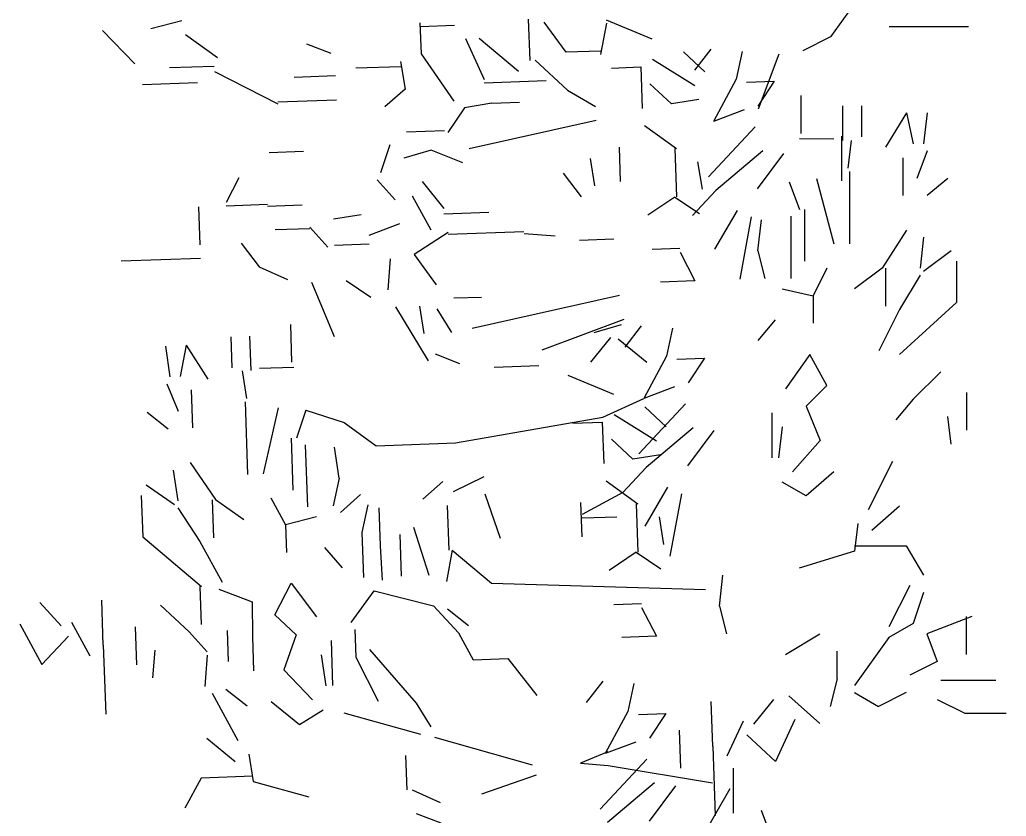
# Model space of a CAD drawing. Header units: metres. Extents: x -1.4 to 1.6, y 0 to 15.7.
# Drawn here: x -0.996 to 1.304, y 8.433 to 10.29 of the extents above; entities that cross this region are included whole.
import ezdxf

# ---------------------------------------------------------------- set-up
doc = ezdxf.new("R2010")
doc.units = ezdxf.units.M
doc.header["$LTSCALE"] = 0.2

msp = doc.modelspace()

# ---------------------------------------------------------------- linework, layer by layer
for p, q in [((0.9342, 10.3059), (0.894, 10.2497)), ((-0.6181, 10.287), (-0.6899, 10.2684)), ((-0.6181, 10.287), (-0.6899, 10.2684)), ((-0.6181, 10.287), (-0.6899, 10.2684)), ((-0.0627, 10.2822), (-0.0602, 10.2099)), ((-0.0627, 10.2822), (-0.0602, 10.2099)), ((-0.0625, 10.2742), (0.0179, 10.277)), ((0.1938, 10.1946), (0.1904, 10.2911)), ((0.2776, 10.2137), (0.2269, 10.2843)), ((0.2776, 10.2137), (0.2269, 10.2843)), ((0.2776, 10.2137), (0.2269, 10.2843)), ((0.2776, 10.2137), (0.2269, 10.2843)), ((0.2776, 10.2137), (0.2269, 10.2843)), ((0.2776, 10.2137), (0.2269, 10.2843)), ((0.3718, 10.2813), (0.3583, 10.2084)), ((0.3718, 10.2813), (0.3583, 10.2084)), ((0.3718, 10.2813), (0.3583, 10.2084)), ((0.3718, 10.2813), (0.3583, 10.2084)), ((0.3718, 10.2813), (0.3583, 10.2084)), ((0.3715, 10.2894), (0.4777, 10.2448)), ((0.3715, 10.2894), (0.4777, 10.2448)), ((-0.8024, 10.2645), (-0.7273, 10.1866)), ((-0.6089, 10.2551), (-0.5347, 10.2014)), ((-0.6089, 10.2551), (-0.5347, 10.2014)), ((-0.6089, 10.2551), (-0.5347, 10.2014)), ((1.0307, 10.2738), (1.2156, 10.2737)), ((1.0307, 10.2738), (1.2156, 10.2737)), ((1.0307, 10.2738), (1.2156, 10.2737)), ((-0.2694, 10.2107), (-0.3266, 10.2328)), ((-0.2694, 10.2107), (-0.3266, 10.2328)), ((-0.2694, 10.2107), (-0.3266, 10.2328)), ((-0.2694, 10.2107), (-0.3266, 10.2328)), ((-0.2694, 10.2107), (-0.3266, 10.2328)), ((-0.2694, 10.2107), (-0.3266, 10.2328)), ((-0.2694, 10.2107), (-0.3266, 10.2328)), ((-0.2694, 10.2107), (-0.3266, 10.2328)), ((-0.2694, 10.2107), (-0.3266, 10.2328)), ((-0.2694, 10.2107), (-0.3266, 10.2328)), ((-0.2694, 10.2107), (-0.3266, 10.2328)), ((-0.2694, 10.2107), (-0.3266, 10.2328)), ((-0.2694, 10.2107), (-0.3266, 10.2328)), ((0.0431, 10.2457), (0.0867, 10.1507)), ((0.0753, 10.2468), (0.1665, 10.1696)), ((0.0753, 10.2468), (0.1665, 10.1696)), ((0.0753, 10.2468), (0.1665, 10.1696)), ((0.894, 10.2497), (0.8296, 10.2175)), ((-0.0602, 10.2099), (0.0161, 10.0999)), ((-0.0602, 10.2099), (0.0161, 10.0999)), ((0.358, 10.2165), (0.2776, 10.2137)), ((0.358, 10.2165), (0.2776, 10.2137)), ((0.358, 10.2165), (0.2776, 10.2137)), ((0.358, 10.2165), (0.2776, 10.2137)), ((0.358, 10.2165), (0.2776, 10.2137)), ((0.358, 10.2165), (0.2776, 10.2137)), ((0.5512, 10.2152), (0.6011, 10.1686)), ((0.5512, 10.2152), (0.6011, 10.1686)), ((0.5512, 10.2152), (0.6011, 10.1686)), ((0.5512, 10.2152), (0.6011, 10.1686)), ((0.5512, 10.2152), (0.6011, 10.1686)), ((0.5512, 10.2152), (0.6011, 10.1686)), ((0.5512, 10.2152), (0.6011, 10.1686)), ((0.6153, 10.2214), (0.5768, 10.1718)), ((0.6879, 10.2159), (0.6741, 10.1511)), ((0.7733, 10.2095), (0.725, 10.0809)), ((0.7733, 10.2095), (0.725, 10.0809)), ((-0.1079, 10.1922), (-0.0976, 10.1281)), ((0.2058, 10.1951), (0.2807, 10.1253)), ((0.5781, 10.1356), (0.4794, 10.1966)), ((0.5781, 10.1356), (0.4794, 10.1966)), ((0.5781, 10.1356), (0.4794, 10.1966)), ((0.5781, 10.1356), (0.4794, 10.1966)), ((0.5781, 10.1356), (0.4794, 10.1966)), ((-0.542, 10.181), (-0.6465, 10.1774)), ((-0.542, 10.181), (-0.6465, 10.1774)), ((-0.5416, 10.169), (-0.3941, 10.0936)), ((-0.1074, 10.1801), (-0.2119, 10.1764)), ((-0.1074, 10.1801), (-0.2119, 10.1764)), ((-0.1074, 10.1801), (-0.2119, 10.1764)), ((-0.1074, 10.1801), (-0.2119, 10.1764)), ((0.3835, 10.1771), (0.4518, 10.1795)), ((0.4518, 10.1795), (0.4552, 10.0831)), ((-0.7095, 10.139), (-0.5809, 10.1435)), ((-0.7095, 10.139), (-0.5809, 10.1435)), ((-0.7095, 10.139), (-0.5809, 10.1435)), ((-0.7095, 10.139), (-0.5809, 10.1435)), ((-0.7095, 10.139), (-0.5809, 10.1435)), ((-0.7095, 10.139), (-0.5809, 10.1435)), ((-0.7095, 10.139), (-0.5809, 10.1435)), ((-0.7095, 10.139), (-0.5809, 10.1435)), ((-0.7095, 10.139), (-0.5809, 10.1435)), ((-0.2596, 10.1587), (-0.356, 10.1553)), ((-0.2596, 10.1587), (-0.356, 10.1553)), ((0.087, 10.1426), (0.2316, 10.1477)), ((0.087, 10.1426), (0.2316, 10.1477)), ((0.087, 10.1426), (0.2316, 10.1477)), ((0.4733, 10.14), (0.5232, 10.0935)), ((0.4733, 10.14), (0.5232, 10.0935)), ((0.4733, 10.14), (0.5232, 10.0935)), ((0.4733, 10.14), (0.5232, 10.0935)), ((0.4733, 10.14), (0.5232, 10.0935)), ((0.6741, 10.1511), (0.6212, 10.0527)), ((0.6741, 10.1511), (0.6212, 10.0527)), ((0.6741, 10.1511), (0.6212, 10.0527)), ((0.6741, 10.1511), (0.6212, 10.0527)), ((0.6741, 10.1511), (0.6212, 10.0527)), ((0.6741, 10.1511), (0.6212, 10.0527)), ((0.6985, 10.1439), (0.7628, 10.1461)), ((0.7628, 10.1461), (0.7246, 10.0885)), ((0.7628, 10.1461), (0.7246, 10.0885)), ((0.7628, 10.1461), (0.7246, 10.0885)), ((0.7628, 10.1461), (0.7246, 10.0885)), ((0.7628, 10.1461), (0.7246, 10.0885)), ((0.7628, 10.1461), (0.7246, 10.0885)), ((-0.0976, 10.1281), (-0.1444, 10.0863)), ((0.2807, 10.1253), (0.3464, 10.0873)), ((0.2807, 10.1253), (0.3464, 10.0873)), ((-0.2576, 10.1024), (-0.3942, 10.0977)), ((-0.2576, 10.1024), (-0.3942, 10.0977)), ((-0.2576, 10.1024), (-0.3942, 10.0977)), ((0.1047, 10.095), (0.0407, 10.0847)), ((0.1047, 10.095), (0.169, 10.0972)), ((0.5872, 10.1038), (0.5232, 10.0935)), ((0.5872, 10.1038), (0.5232, 10.0935)), ((0.8255, 10.0245), (0.8255, 10.113)), ((0.8255, 10.0245), (0.8255, 10.113)), ((0.8255, 10.0245), (0.8255, 10.113)), ((0.0407, 10.0847), (0.0025, 10.027)), ((0.0407, 10.0847), (0.0025, 10.027)), ((0.6927, 10.0793), (0.6212, 10.0527)), ((0.6927, 10.0793), (0.6212, 10.0527)), ((0.6927, 10.0793), (0.6212, 10.0527)), ((0.6927, 10.0793), (0.6212, 10.0527)), ((0.6927, 10.0793), (0.6212, 10.0527)), ((0.6927, 10.0793), (0.6212, 10.0527)), ((0.922, 10.0888), (0.922, 10.0084)), ((0.922, 10.0888), (0.922, 10.0084)), ((0.9663, 10.0888), (0.9663, 10.0164)), ((0.9663, 10.0888), (0.9663, 10.0164)), ((0.9663, 10.0888), (0.9663, 10.0164)), ((1.0708, 10.0727), (1.0225, 9.9923)), ((1.0708, 10.0727), (1.0869, 10.0003)), ((1.0708, 10.0727), (1.0869, 10.0003)), ((1.0708, 10.0727), (1.0869, 10.0003)), ((1.1191, 10.0727), (1.111, 10.0003)), ((0.3475, 10.0552), (0.0521, 9.9885)), ((-0.0057, 10.0308), (-0.0941, 10.0277)), ((0.4606, 10.043), (0.5349, 9.9893)), ((0.7182, 10.04), (0.6096, 9.9235)), ((0.8215, 10.0125), (0.9019, 10.0124)), ((0.8215, 10.0125), (0.9019, 10.0124)), ((0.8215, 10.0125), (0.9019, 10.0124)), ((0.9195, 10.0186), (0.9195, 9.914)), ((0.9195, 10.0186), (0.9195, 9.914)), ((0.9195, 10.0186), (0.9195, 9.914)), ((0.9195, 10.0186), (0.9195, 9.914)), ((0.9421, 10.0084), (0.9341, 9.9441)), ((-0.4143, 9.9803), (-0.3339, 9.9831)), ((-0.4143, 9.9803), (-0.3339, 9.9831)), ((-0.4143, 9.9803), (-0.3339, 9.9831)), ((-0.4143, 9.9803), (-0.3339, 9.9831)), ((-0.4143, 9.9803), (-0.3339, 9.9831)), ((-0.4143, 9.9803), (-0.3339, 9.9831)), ((-0.4143, 9.9803), (-0.3339, 9.9831)), ((-0.4143, 9.9803), (-0.3339, 9.9831)), ((-0.1333, 9.9981), (-0.1551, 9.933)), ((-0.0363, 9.9854), (-0.1, 9.9671)), ((0.0372, 9.9558), (-0.0363, 9.9854)), ((0.4048, 9.9123), (0.402, 9.9927)), ((0.5309, 9.9892), (0.5348, 9.8766)), ((0.5309, 9.9892), (0.5348, 9.8766)), ((0.5309, 9.9892), (0.5348, 9.8766)), ((0.7362, 9.9843), (0.6268, 9.8919)), ((0.7362, 9.9843), (0.6268, 9.8919)), ((0.7362, 9.9843), (0.6268, 9.8919)), ((1.119, 9.9842), (1.0949, 9.9199)), ((0.3448, 9.9022), (0.3345, 9.9662)), ((0.3448, 9.9022), (0.3345, 9.9662)), ((0.3448, 9.9022), (0.3345, 9.9662)), ((0.3448, 9.9022), (0.3345, 9.9662)), ((0.3448, 9.9022), (0.3345, 9.9662)), ((0.5842, 9.9588), (0.5945, 9.8948)), ((0.7848, 9.9779), (0.7233, 9.8953)), ((1.0627, 9.9682), (1.0627, 9.8797)), ((0.9381, 9.936), (0.938, 9.7672)), ((-0.4847, 9.9215), (-0.5148, 9.8641)), ((-0.4847, 9.9215), (-0.5148, 9.8641)), ((-0.1626, 9.9167), (-0.1207, 9.8698)), ((-0.1626, 9.9167), (-0.1207, 9.8698)), ((-0.1626, 9.9167), (-0.1207, 9.8698)), ((-0.1626, 9.9167), (-0.1207, 9.8698)), ((-0.0579, 9.9123), (-0.0074, 9.8497)), ((0.3135, 9.877), (0.2714, 9.9318)), ((0.3135, 9.877), (0.2714, 9.9318)), ((0.3135, 9.877), (0.2714, 9.9318)), ((0.3135, 9.877), (0.2714, 9.9318)), ((0.3135, 9.877), (0.2714, 9.9318)), ((0.3135, 9.877), (0.2714, 9.9318)), ((0.3135, 9.877), (0.2714, 9.9318)), ((0.3135, 9.877), (0.2714, 9.9318)), ((0.3135, 9.877), (0.2714, 9.9318)), ((0.7973, 9.912), (0.8214, 9.8476)), ((0.7973, 9.912), (0.8214, 9.8476)), ((0.7973, 9.912), (0.8214, 9.8476)), ((0.7973, 9.912), (0.8214, 9.8476)), ((0.8617, 9.92), (0.9018, 9.7672)), ((0.8617, 9.92), (0.9018, 9.7672)), ((0.8617, 9.92), (0.9018, 9.7672)), ((1.1673, 9.9199), (1.119, 9.8797)), ((1.1673, 9.9199), (1.119, 9.8797)), ((0.6268, 9.8919), (0.5725, 9.8337)), ((-0.0808, 9.8793), (-0.0378, 9.8003)), ((-0.0808, 9.8793), (-0.0378, 9.8003)), ((-0.0808, 9.8793), (-0.0378, 9.8003)), ((-0.0808, 9.8793), (-0.0378, 9.8003)), ((0.5308, 9.8765), (0.4679, 9.8341)), ((0.5308, 9.8765), (0.5885, 9.8383)), ((0.5308, 9.8765), (0.5885, 9.8383)), ((0.5308, 9.8765), (0.5885, 9.8383)), ((-0.5788, 9.8538), (-0.5757, 9.7654)), ((-0.5145, 9.8561), (-0.4181, 9.8595)), ((-0.418, 9.8554), (-0.3376, 9.8582)), ((-0.418, 9.8554), (-0.3376, 9.8582)), ((-0.007, 9.8376), (0.0975, 9.8413)), ((-0.007, 9.8376), (0.0975, 9.8413)), ((-0.007, 9.8376), (0.0975, 9.8413)), ((-0.007, 9.8376), (0.0975, 9.8413)), ((-0.007, 9.8376), (0.0975, 9.8413)), ((0.6767, 9.8454), (0.6236, 9.755)), ((0.6767, 9.8454), (0.6236, 9.755)), ((0.8335, 9.8476), (0.8335, 9.727)), ((-0.2, 9.8349), (-0.264, 9.8246)), ((-0.2, 9.8349), (-0.264, 9.8246)), ((0.7094, 9.8304), (0.6823, 9.6847)), ((0.7249, 9.7511), (0.733, 9.8235)), ((0.8013, 9.8315), (0.8013, 9.6868)), ((-0.3196, 9.8026), (-0.3999, 9.7997)), ((-0.3196, 9.8026), (-0.3999, 9.7997)), ((-0.3196, 9.8026), (-0.3999, 9.7997)), ((-0.3196, 9.8026), (-0.3999, 9.7997)), ((-0.3196, 9.8026), (-0.3999, 9.7997)), ((-0.3197, 9.8066), (-0.2778, 9.7598)), ((-0.1108, 9.8139), (-0.1822, 9.7872)), ((-0.1108, 9.8139), (-0.1822, 9.7872)), ((0.0028, 9.7897), (0.1796, 9.7958)), ((1.0707, 9.7993), (1.0144, 9.7108)), ((0.0026, 9.7937), (-0.0761, 9.7427)), ((0.1797, 9.7918), (0.2523, 9.7863)), ((0.309, 9.7762), (0.3894, 9.779)), ((1.1109, 9.7832), (1.1029, 9.7108)), ((1.1109, 9.7832), (1.1029, 9.7108)), ((-0.4793, 9.7688), (-0.4372, 9.714)), ((-0.2619, 9.7643), (-0.1815, 9.7671)), ((0.543, 9.7562), (0.4787, 9.754)), ((0.543, 9.7562), (0.4787, 9.754)), ((0.543, 9.7562), (0.4787, 9.754)), ((0.5433, 9.7482), (0.5778, 9.681)), ((0.7249, 9.7511), (0.741, 9.6868)), ((0.7249, 9.7511), (0.741, 9.6868)), ((0.7249, 9.7511), (0.741, 9.6868)), ((0.7249, 9.7511), (0.741, 9.6868)), ((0.7249, 9.7511), (0.741, 9.6868)), ((0.7249, 9.7511), (0.741, 9.6868)), ((0.7249, 9.7511), (0.741, 9.6868)), ((0.7249, 9.7511), (0.741, 9.6868)), ((1.1752, 9.751), (1.1109, 9.7028)), ((-0.5746, 9.7333), (-0.7595, 9.7268)), ((-0.5746, 9.7333), (-0.7595, 9.7268)), ((-0.5746, 9.7333), (-0.7595, 9.7268)), ((-0.1321, 9.7327), (-0.1376, 9.66)), ((-0.1321, 9.7327), (-0.1376, 9.66)), ((-0.1321, 9.7327), (-0.1376, 9.66)), ((-0.1321, 9.7327), (-0.1376, 9.66)), ((-0.1321, 9.7327), (-0.1376, 9.66)), ((-0.1321, 9.7327), (-0.1376, 9.66)), ((-0.0761, 9.7427), (-0.0253, 9.672)), ((-0.0761, 9.7427), (-0.0253, 9.672)), ((1.1873, 9.7269), (1.1873, 9.6304)), ((-0.4372, 9.714), (-0.3718, 9.6841)), ((0.8857, 9.7109), (0.8536, 9.6466)), ((1.0144, 9.7108), (0.9501, 9.6626)), ((1.0144, 9.7108), (0.9501, 9.6626)), ((1.0144, 9.7108), (0.9501, 9.6626)), ((1.0144, 9.7108), (0.9501, 9.6626)), ((1.0144, 9.7108), (0.9501, 9.6626)), ((1.0144, 9.7108), (0.9501, 9.6626)), ((1.0144, 9.7108), (0.9501, 9.6626)), ((1.0144, 9.7108), (0.9501, 9.6626)), ((1.0144, 9.7108), (0.9501, 9.6626)), ((1.0144, 9.7108), (0.9501, 9.6626)), ((1.0144, 9.7108), (0.9501, 9.6626)), ((1.0144, 9.7108), (0.9501, 9.6626)), ((1.0144, 9.7108), (0.9501, 9.6626)), ((1.0144, 9.7108), (0.9501, 9.6626)), ((1.0144, 9.7108), (0.9501, 9.6626)), ((1.0144, 9.7108), (0.9501, 9.6626)), ((1.0144, 9.7108), (0.9501, 9.6626)), ((1.0144, 9.7108), (0.9501, 9.6626)), ((1.0144, 9.7108), (0.9501, 9.6626)), ((1.0144, 9.7108), (0.9501, 9.6626)), ((1.0144, 9.7108), (0.9501, 9.6626)), ((1.0144, 9.7108), (0.9501, 9.6626)), ((1.0144, 9.7108), (0.9501, 9.6626)), ((1.0144, 9.7108), (0.9501, 9.6626)), ((1.0144, 9.7108), (0.9501, 9.6626)), ((1.0225, 9.7108), (1.0224, 9.6224)), ((-0.1772, 9.6426), (-0.2348, 9.6808)), ((-0.1772, 9.6426), (-0.2348, 9.6808)), ((-0.1772, 9.6426), (-0.2348, 9.6808)), ((-0.1772, 9.6426), (-0.2348, 9.6808)), ((-0.1772, 9.6426), (-0.2348, 9.6808)), ((-0.1772, 9.6426), (-0.2348, 9.6808)), ((0.5778, 9.681), (0.4975, 9.6782)), ((1.1029, 9.6947), (1.0546, 9.6143)), ((1.1029, 9.6947), (1.0546, 9.6143)), ((-0.3152, 9.678), (-0.2625, 9.5511)), ((-0.3152, 9.678), (-0.2625, 9.5511)), ((0.7812, 9.6627), (0.8536, 9.6466)), ((0.016, 9.6413), (0.0803, 9.6435)), ((0.016, 9.6413), (0.0803, 9.6435)), ((0.016, 9.6413), (0.0803, 9.6435)), ((0.402, 9.6467), (0.0587, 9.5703)), ((0.8536, 9.6466), (0.8535, 9.5822)), ((-0.1201, 9.6204), (-0.0433, 9.4944)), ((-0.1201, 9.6204), (-0.0433, 9.4944)), ((-0.1201, 9.6204), (-0.0433, 9.4944)), ((-0.1201, 9.6204), (-0.0433, 9.4944)), ((-0.0638, 9.6224), (-0.0536, 9.5584)), ((-0.0638, 9.6224), (-0.0536, 9.5584)), ((-0.0234, 9.6158), (0.0108, 9.5606)), ((1.0546, 9.6143), (1.0063, 9.5178)), ((1.1873, 9.6304), (1.0545, 9.5098)), ((0.412, 9.5907), (0.2214, 9.5197)), ((0.412, 9.5907), (0.2214, 9.5197)), ((0.7651, 9.5903), (0.7249, 9.5421)), ((-0.361, 9.4913), (-0.3641, 9.5797)), ((-0.361, 9.4913), (-0.3641, 9.5797)), ((-0.361, 9.4913), (-0.3641, 9.5797)), ((0.4064, 9.5785), (0.3427, 9.5601)), ((0.4064, 9.5785), (0.3427, 9.5601)), ((0.4064, 9.5785), (0.3427, 9.5601)), ((0.4064, 9.5785), (0.3427, 9.5601)), ((0.4064, 9.5785), (0.3427, 9.5601)), ((0.4064, 9.5785), (0.3427, 9.5601)), ((0.4064, 9.5785), (0.3427, 9.5601)), ((0.4064, 9.5785), (0.3427, 9.5601)), ((0.4528, 9.5761), (0.4143, 9.5264)), ((0.5254, 9.5705), (0.5116, 9.5057)), ((-0.5039, 9.5507), (-0.5014, 9.4784)), ((-0.5039, 9.5507), (-0.5014, 9.4784)), ((-0.5039, 9.5507), (-0.5014, 9.4784)), ((-0.4597, 9.5522), (-0.4569, 9.4719)), ((-0.4597, 9.5522), (-0.4569, 9.4719)), ((0.3813, 9.5494), (0.335, 9.4915)), ((0.3813, 9.5494), (0.335, 9.4915)), ((0.3813, 9.5494), (0.335, 9.4915)), ((0.3995, 9.546), (0.4658, 9.492)), ((-0.656, 9.5293), (-0.6455, 9.4572)), ((-0.6078, 9.531), (-0.6213, 9.4581)), ((-0.6078, 9.531), (-0.6213, 9.4581)), ((-0.6078, 9.531), (-0.6213, 9.4581)), ((-0.6078, 9.531), (-0.5568, 9.4523)), ((-0.0277, 9.511), (0.0293, 9.4888)), ((-0.0277, 9.511), (0.0293, 9.4888)), ((-0.0277, 9.511), (0.0293, 9.4888)), ((-0.0277, 9.511), (0.0293, 9.4888)), ((0.5116, 9.5057), (0.4587, 9.4073)), ((0.5116, 9.5057), (0.4587, 9.4073)), ((0.5116, 9.5057), (0.4587, 9.4073)), ((0.5116, 9.5057), (0.4587, 9.4073)), ((0.5116, 9.5057), (0.4587, 9.4073)), ((0.5116, 9.5057), (0.4587, 9.4073)), ((0.5359, 9.4985), (0.6002, 9.5007)), ((0.6002, 9.5007), (0.562, 9.4431)), ((0.6002, 9.5007), (0.562, 9.4431)), ((0.6002, 9.5007), (0.562, 9.4431)), ((0.6002, 9.5007), (0.562, 9.4431)), ((0.6002, 9.5007), (0.562, 9.4431)), ((0.6002, 9.5007), (0.562, 9.4431)), ((0.8455, 9.5099), (0.7892, 9.4295)), ((0.8856, 9.4375), (0.8455, 9.5099)), ((-0.3566, 9.4794), (-0.4369, 9.4766)), ((-0.3566, 9.4794), (-0.4369, 9.4766)), ((-0.3566, 9.4794), (-0.4369, 9.4766)), ((0.2146, 9.4832), (0.1101, 9.4796)), ((-0.477, 9.4712), (-0.4667, 9.4072)), ((0.2818, 9.4615), (0.3879, 9.4169)), ((0.2818, 9.4615), (0.3879, 9.4169)), ((1.0867, 9.4052), (1.151, 9.4695)), ((1.0867, 9.4052), (1.151, 9.4695)), ((1.0867, 9.4052), (1.151, 9.4695)), ((-0.6529, 9.4409), (-0.6266, 9.3774)), ((-0.5961, 9.4268), (-0.593, 9.3384)), ((0.5301, 9.4339), (0.4587, 9.4073)), ((0.5301, 9.4339), (0.4587, 9.4073)), ((0.5301, 9.4339), (0.4587, 9.4073)), ((0.5301, 9.4339), (0.4587, 9.4073)), ((0.5301, 9.4339), (0.4587, 9.4073)), ((0.5301, 9.4339), (0.4587, 9.4073)), ((0.8374, 9.3892), (0.8856, 9.4375)), ((0.3636, 9.3637), (0.4587, 9.4073)), ((0.3636, 9.3637), (0.4587, 9.4073)), ((1.0867, 9.4052), (1.0465, 9.357)), ((1.0867, 9.4052), (1.0465, 9.357)), ((1.0867, 9.4052), (1.0465, 9.357)), ((1.0867, 9.4052), (1.0465, 9.357)), ((1.2113, 9.3328), (1.2113, 9.4213)), ((1.2113, 9.3328), (1.2113, 9.4213)), ((1.2113, 9.3328), (1.2113, 9.4213)), ((1.2113, 9.3328), (1.2113, 9.4213)), ((-0.4704, 9.399), (-0.4645, 9.2302)), ((-0.3935, 9.3856), (-0.4284, 9.2315)), ((-0.3935, 9.3856), (-0.4284, 9.2315)), ((-0.3935, 9.3856), (-0.4284, 9.2315)), ((0.5557, 9.3946), (0.4471, 9.2781)), ((0.4614, 9.3873), (0.5113, 9.3407)), ((0.4614, 9.3873), (0.5113, 9.3407)), ((0.4614, 9.3873), (0.5113, 9.3407)), ((0.4614, 9.3873), (0.5113, 9.3407)), ((0.4614, 9.3873), (0.5113, 9.3407)), ((0.4614, 9.3873), (0.5113, 9.3407)), ((0.4614, 9.3873), (0.5113, 9.3407)), ((0.8374, 9.3892), (0.8695, 9.3088)), ((0.8374, 9.3892), (0.8695, 9.3088)), ((-0.6989, 9.3749), (-0.6493, 9.3364)), ((-0.6989, 9.3749), (-0.6493, 9.3364)), ((-0.3289, 9.3798), (-0.3508, 9.3146)), ((-0.3289, 9.3798), (-0.3508, 9.3146)), ((-0.3289, 9.3798), (-0.3508, 9.3146)), ((-0.3289, 9.3798), (-0.3508, 9.3146)), ((-0.3289, 9.3798), (-0.2394, 9.3507)), ((-0.3289, 9.3798), (-0.2394, 9.3507)), ((0.0197, 9.3034), (0.3636, 9.3637)), ((0.0197, 9.3034), (0.3636, 9.3637)), ((0.4883, 9.3077), (0.3896, 9.3687)), ((0.4883, 9.3077), (0.3896, 9.3687)), ((0.4883, 9.3077), (0.3896, 9.3687)), ((0.4883, 9.3077), (0.3896, 9.3687)), ((0.4883, 9.3077), (0.3896, 9.3687)), ((0.757, 9.3732), (0.7569, 9.2686)), ((0.757, 9.3732), (0.7569, 9.2686)), ((0.757, 9.3732), (0.7569, 9.2686)), ((0.757, 9.3732), (0.7569, 9.2686)), ((1.1751, 9.3007), (1.1671, 9.365)), ((1.1751, 9.3007), (1.1671, 9.365)), ((1.1751, 9.3007), (1.1671, 9.365)), ((1.1751, 9.3007), (1.1671, 9.365)), ((-0.2394, 9.3507), (-0.1651, 9.297)), ((-0.2394, 9.3507), (-0.1651, 9.297)), ((0.2937, 9.3492), (0.362, 9.3516)), ((0.362, 9.3516), (0.3654, 9.2552)), ((0.5737, 9.3389), (0.4643, 9.2465)), ((0.5737, 9.3389), (0.4643, 9.2465)), ((0.5737, 9.3389), (0.4643, 9.2465)), ((0.7811, 9.341), (0.773, 9.2686)), ((-0.3629, 9.3142), (-0.3587, 9.1937)), ((0.3835, 9.3121), (0.4334, 9.2656)), ((0.3835, 9.3121), (0.4334, 9.2656)), ((0.3835, 9.3121), (0.4334, 9.2656)), ((0.3835, 9.3121), (0.4334, 9.2656)), ((0.3835, 9.3121), (0.4334, 9.2656)), ((0.6222, 9.3325), (0.5607, 9.2499)), ((-0.3301, 9.2993), (-0.3251, 9.1546)), ((-0.251, 9.2216), (-0.2616, 9.2936)), ((-0.1651, 9.297), (0.0197, 9.3034)), ((-0.1651, 9.297), (0.0197, 9.3034)), ((0.8695, 9.3088), (0.8052, 9.2364)), ((0.8695, 9.3088), (0.8052, 9.2364)), ((0.4974, 9.2759), (0.4334, 9.2656)), ((0.4974, 9.2759), (0.4334, 9.2656)), ((-0.5983, 9.2577), (-0.5389, 9.1713)), ((0.4643, 9.2465), (0.41, 9.1883)), ((1.0384, 9.2605), (0.9821, 9.1479)), ((1.0384, 9.2605), (0.9821, 9.1479)), ((-0.6379, 9.2402), (-0.6273, 9.1682)), ((-0.6379, 9.2402), (-0.6273, 9.1682)), ((-0.251, 9.2216), (-0.2648, 9.1567)), ((-0.251, 9.2216), (-0.2648, 9.1567)), ((-0.251, 9.2216), (-0.2648, 9.1567)), ((-0.251, 9.2216), (-0.2648, 9.1567)), ((-0.251, 9.2216), (-0.2648, 9.1567)), ((-0.251, 9.2216), (-0.2648, 9.1567)), ((-0.251, 9.2216), (-0.2648, 9.1567)), ((-0.251, 9.2216), (-0.2648, 9.1567)), ((0.0156, 9.1906), (0.0868, 9.2253)), ((0.9017, 9.2364), (0.8373, 9.1802)), ((-0.701, 9.2059), (-0.6351, 9.1599)), ((-0.0093, 9.2139), (-0.0561, 9.172)), ((0.3708, 9.2151), (0.4451, 9.1614)), ((0.5142, 9.2), (0.461, 9.1096)), ((0.5142, 9.2), (0.461, 9.1096)), ((0.8373, 9.1802), (0.781, 9.2123)), ((-0.7123, 9.1813), (-0.7089, 9.0849)), ((-0.4103, 9.1758), (-0.3759, 9.1126)), ((-0.2014, 9.1831), (-0.2482, 9.1412)), ((-0.2014, 9.1831), (-0.2482, 9.1412)), ((-0.2014, 9.1831), (-0.2482, 9.1412)), ((0.0882, 9.1851), (0.124, 9.0818)), ((0.41, 9.1883), (0.3152, 9.1367)), ((0.5469, 9.1851), (0.5198, 9.0393)), ((-0.6268, 9.1521), (-0.5757, 9.0734)), ((-0.6268, 9.1521), (-0.5757, 9.0734)), ((-0.547, 9.171), (-0.5439, 9.0826)), ((-0.5389, 9.1713), (-0.4729, 9.1253)), ((-0.5389, 9.1713), (-0.4729, 9.1253)), ((-0.5389, 9.1713), (-0.4729, 9.1253)), ((-0.5389, 9.1713), (-0.4729, 9.1253)), ((-0.5389, 9.1713), (-0.4729, 9.1253)), ((-0.5389, 9.1713), (-0.4729, 9.1253)), ((-0.5389, 9.1713), (-0.4729, 9.1253)), ((-0.5389, 9.1713), (-0.4729, 9.1253)), ((-0.5389, 9.1713), (-0.4729, 9.1253)), ((-0.5389, 9.1713), (-0.4729, 9.1253)), ((-0.5389, 9.1713), (-0.4729, 9.1253)), ((-0.5389, 9.1713), (-0.4729, 9.1253)), ((-0.5389, 9.1713), (-0.4729, 9.1253)), ((-0.5389, 9.1713), (-0.4729, 9.1253)), ((-0.5389, 9.1713), (-0.4729, 9.1253)), ((-0.5389, 9.1713), (-0.4729, 9.1253)), ((-0.5389, 9.1713), (-0.4729, 9.1253)), ((-0.5389, 9.1713), (-0.4729, 9.1253)), ((-0.5389, 9.1713), (-0.4729, 9.1253)), ((-0.5389, 9.1713), (-0.4729, 9.1253)), ((-0.5389, 9.1713), (-0.4729, 9.1253)), ((-0.5389, 9.1713), (-0.4729, 9.1253)), ((-0.5389, 9.1713), (-0.4729, 9.1253)), ((-0.5389, 9.1713), (-0.4729, 9.1253)), ((-0.5389, 9.1713), (-0.4729, 9.1253)), ((-0.1845, 9.1595), (-0.1983, 9.0947)), ((-0.155, 9.064), (-0.1581, 9.1524)), ((0.0007, 9.1579), (0.0043, 9.0535)), ((0.0007, 9.1579), (0.0043, 9.0535)), ((0.0007, 9.1579), (0.0043, 9.0535)), ((0.0007, 9.1579), (0.0043, 9.0535)), ((0.315, 9.0844), (0.3122, 9.1648)), ((0.4411, 9.1612), (0.445, 9.0487)), ((0.4411, 9.1612), (0.445, 9.0487)), ((0.4411, 9.1612), (0.445, 9.0487)), ((1.0544, 9.156), (0.9901, 9.0997)), ((1.0544, 9.156), (0.9901, 9.0997)), ((-0.3042, 9.1312), (-0.3759, 9.1126)), ((0.3155, 9.1287), (0.3959, 9.1315)), ((0.3155, 9.1287), (0.3959, 9.1315)), ((0.3155, 9.1287), (0.3959, 9.1315)), ((0.3155, 9.1287), (0.3959, 9.1315)), ((0.4945, 9.1309), (0.5047, 9.0669)), ((-0.3759, 9.1126), (-0.3737, 9.0483)), ((-0.078, 9.1069), (-0.0419, 8.9955)), ((-0.078, 9.1069), (-0.0419, 8.9955)), ((0.9579, 9.1158), (0.9499, 9.0514)), ((-0.7089, 9.0849), (-0.5721, 8.969)), ((-0.1983, 9.0947), (-0.1946, 8.9902)), ((-0.1096, 9.0897), (-0.1062, 8.9933)), ((-0.1096, 9.0897), (-0.1062, 8.9933)), ((-0.1096, 9.0897), (-0.1062, 8.9933)), ((-0.5757, 9.0734), (-0.5241, 8.9787)), ((-0.2856, 9.0594), (-0.2437, 9.0126)), ((-0.1501, 8.9837), (-0.155, 9.064)), ((0.9499, 9.0635), (1.0705, 9.0635)), ((0.9499, 9.0635), (1.0705, 9.0635)), ((0.9499, 9.0635), (1.0705, 9.0635)), ((0.9499, 9.0635), (1.0705, 9.0635)), ((1.0705, 9.0635), (1.1107, 8.9951)), ((1.0705, 9.0635), (1.1107, 8.9951)), ((1.0705, 9.0635), (1.1107, 8.9951)), ((1.0705, 9.0635), (1.1107, 8.9951)), ((0.0124, 9.0537), (-0.0012, 8.9808)), ((0.0124, 9.0537), (0.1036, 8.9765)), ((0.0124, 9.0537), (0.1036, 8.9765)), ((0.441, 9.0486), (0.3781, 9.0062)), ((0.441, 9.0486), (0.4987, 9.0104)), ((0.441, 9.0486), (0.4987, 9.0104)), ((0.441, 9.0486), (0.4987, 9.0104)), ((0.9499, 9.0514), (0.8212, 9.0113)), ((0.6352, 8.9232), (0.6432, 8.9956)), ((-0.5761, 8.9688), (-0.573, 8.8804)), ((-0.5761, 8.9688), (-0.573, 8.8804)), ((-0.5761, 8.9688), (-0.573, 8.8804)), ((-0.4008, 8.9025), (-0.3631, 8.9763)), ((-0.3631, 8.9763), (-0.3041, 8.8979)), ((0.1036, 8.9765), (0.603, 8.9617)), ((0.1036, 8.9765), (0.603, 8.9617)), ((0.1036, 8.9765), (0.603, 8.9617)), ((1.0785, 8.971), (1.0302, 8.8745)), ((1.0785, 8.971), (1.0302, 8.8745)), ((-0.5316, 8.9623), (-0.4541, 8.9328)), ((-0.5316, 8.9623), (-0.4541, 8.9328)), ((-0.5316, 8.9623), (-0.4541, 8.9328)), ((-0.5316, 8.9623), (-0.4541, 8.9328)), ((-0.5316, 8.9623), (-0.4541, 8.9328)), ((-0.2231, 8.8846), (-0.1694, 8.9589)), ((-0.1694, 8.9589), (-0.0314, 8.9235)), ((1.1107, 8.9549), (1.0865, 8.8825)), ((-0.949, 8.9317), (-0.8988, 8.8771)), ((-0.949, 8.9317), (-0.8988, 8.8771)), ((-0.949, 8.9317), (-0.8988, 8.8771)), ((-0.8007, 8.8322), (-0.8043, 8.9367)), ((-0.8007, 8.8322), (-0.8043, 8.9367)), ((-0.6006, 8.8634), (-0.6671, 8.9254)), ((-0.6006, 8.8634), (-0.6671, 8.9254)), ((-0.6006, 8.8634), (-0.6671, 8.9254)), ((-0.4541, 8.9328), (-0.4534, 8.8524)), ((-0.4541, 8.9328), (-0.4534, 8.8524)), ((-0.4541, 8.9328), (-0.4534, 8.8524)), ((-0.4541, 8.9328), (-0.4534, 8.8524)), ((-0.4541, 8.9328), (-0.4534, 8.8524)), ((-0.0314, 8.9235), (0.0271, 8.8611)), ((0.4533, 8.9283), (0.389, 8.9261)), ((0.4533, 8.9283), (0.389, 8.9261)), ((0.4533, 8.9283), (0.389, 8.9261)), ((0.6352, 8.9232), (0.6512, 8.8589)), ((0.6352, 8.9232), (0.6512, 8.8589)), ((0.6352, 8.9232), (0.6512, 8.8589)), ((0.6352, 8.9232), (0.6512, 8.8589)), ((0.6352, 8.9232), (0.6512, 8.8589)), ((0.6352, 8.9232), (0.6512, 8.8589)), ((0.6352, 8.9232), (0.6512, 8.8589)), ((0.6352, 8.9232), (0.6512, 8.8589)), ((-0.3509, 8.856), (-0.4008, 8.9025)), ((0.0011, 8.9166), (0.0507, 8.8781)), ((0.0011, 8.9166), (0.0507, 8.8781)), ((0.4536, 8.9203), (0.4881, 8.8531)), ((1.2232, 8.8986), (1.1187, 8.8584)), ((1.2232, 8.8986), (1.1187, 8.8584)), ((1.2111, 8.8101), (1.2112, 8.8986)), ((1.2111, 8.8101), (1.2112, 8.8986)), ((-0.9955, 8.8818), (-0.9439, 8.787)), ((-0.9955, 8.8818), (-0.9439, 8.787)), ((-0.9955, 8.8818), (-0.9439, 8.787)), ((-0.8749, 8.886), (-0.832, 8.807)), ((-0.8749, 8.886), (-0.832, 8.807)), ((-0.7226, 8.7867), (-0.7257, 8.8751)), ((-0.7226, 8.7867), (-0.7257, 8.8751)), ((-0.7226, 8.7867), (-0.7257, 8.8751)), ((-0.7226, 8.7867), (-0.7257, 8.8751)), ((1.0865, 8.8825), (1.0302, 8.8504)), ((-0.9439, 8.787), (-0.8819, 8.8535)), ((-0.9439, 8.787), (-0.8819, 8.8535)), ((-0.9439, 8.787), (-0.8819, 8.8535)), ((-0.6006, 8.8634), (-0.5587, 8.8165)), ((-0.6006, 8.8634), (-0.5587, 8.8165)), ((-0.6006, 8.8634), (-0.5587, 8.8165)), ((-0.6006, 8.8634), (-0.5587, 8.8165)), ((-0.5122, 8.8664), (-0.5097, 8.7941)), ((-0.5122, 8.8664), (-0.5097, 8.7941)), ((-0.5122, 8.8664), (-0.5097, 8.7941)), ((-0.4534, 8.8524), (-0.4505, 8.772)), ((-0.4534, 8.8524), (-0.4505, 8.772)), ((-0.4534, 8.8524), (-0.4505, 8.772)), ((-0.4534, 8.8524), (-0.4505, 8.772)), ((-0.4534, 8.8524), (-0.4505, 8.772)), ((-0.3509, 8.856), (-0.3802, 8.7745)), ((-0.3509, 8.856), (-0.3802, 8.7745)), ((-0.2145, 8.8688), (-0.2123, 8.8045)), ((-0.2145, 8.8688), (-0.2123, 8.8045)), ((0.0271, 8.8611), (0.0615, 8.798)), ((0.0271, 8.8611), (0.0615, 8.798)), ((0.0271, 8.8611), (0.0615, 8.798)), ((0.0271, 8.8611), (0.0615, 8.798)), ((0.0271, 8.8611), (0.0615, 8.798)), ((0.0271, 8.8611), (0.0615, 8.798)), ((0.0271, 8.8611), (0.0615, 8.798)), ((0.0271, 8.8611), (0.0615, 8.798)), ((0.0271, 8.8611), (0.0615, 8.798)), ((0.0271, 8.8611), (0.0615, 8.798)), ((0.0271, 8.8611), (0.0615, 8.798)), ((0.0271, 8.8611), (0.0615, 8.798)), ((0.0271, 8.8611), (0.0615, 8.798)), ((0.0271, 8.8611), (0.0615, 8.798)), ((0.4881, 8.8531), (0.4077, 8.8503)), ((0.789, 8.8102), (0.8694, 8.8585)), ((0.789, 8.8102), (0.8694, 8.8585)), ((1.1187, 8.8584), (1.1428, 8.7941)), ((1.1187, 8.8584), (1.1428, 8.7941)), ((1.1187, 8.8584), (1.1428, 8.7941)), ((1.1187, 8.8584), (1.1428, 8.7941)), ((-0.8007, 8.8322), (-0.7951, 8.6715)), ((-0.2699, 8.8427), (-0.2663, 8.7382)), ((-0.2699, 8.8427), (-0.2663, 8.7382)), ((-0.2699, 8.8427), (-0.2663, 8.7382)), ((-0.2699, 8.8427), (-0.2663, 8.7382)), ((1.0302, 8.8504), (0.9498, 8.7378)), ((-0.6853, 8.7558), (-0.6795, 8.8204)), ((-0.6853, 8.7558), (-0.6795, 8.8204)), ((-0.6853, 8.7558), (-0.6795, 8.8204)), ((-0.6853, 8.7558), (-0.6795, 8.8204)), ((-0.5584, 8.8085), (-0.5639, 8.7359)), ((-0.2929, 8.8097), (-0.2824, 8.7377)), ((-0.1807, 8.8217), (-0.0717, 8.6968)), ((-0.1807, 8.8217), (-0.0717, 8.6968)), ((-0.1807, 8.8217), (-0.0717, 8.6968)), ((0.9096, 8.7539), (0.9096, 8.8183)), ((-0.2123, 8.8045), (-0.1604, 8.7017)), ((-0.2123, 8.8045), (-0.1604, 8.7017)), ((0.0615, 8.798), (0.1419, 8.8008)), ((0.0615, 8.798), (0.1419, 8.8008)), ((0.0615, 8.798), (0.1419, 8.8008)), ((0.0615, 8.798), (0.1419, 8.8008)), ((0.0615, 8.798), (0.1419, 8.8008)), ((0.0615, 8.798), (0.1419, 8.8008)), ((0.0615, 8.798), (0.1419, 8.8008)), ((0.0615, 8.798), (0.1419, 8.8008)), ((0.0615, 8.798), (0.1419, 8.8008)), ((0.0615, 8.798), (0.1419, 8.8008)), ((0.0615, 8.798), (0.1419, 8.8008)), ((0.0615, 8.798), (0.1419, 8.8008)), ((0.0615, 8.798), (0.1419, 8.8008)), ((0.0615, 8.798), (0.1419, 8.8008)), ((0.1419, 8.8008), (0.2093, 8.7146)), ((0.1419, 8.8008), (0.2093, 8.7146)), ((1.1428, 8.7941), (1.0785, 8.7619)), ((1.1428, 8.7941), (1.0785, 8.7619)), ((1.1428, 8.7941), (1.0785, 8.7619)), ((1.1428, 8.7941), (1.0785, 8.7619)), ((-0.3802, 8.7745), (-0.3134, 8.7044)), ((-0.3802, 8.7745), (-0.3134, 8.7044)), ((0.363, 8.7481), (0.3245, 8.6985)), ((0.4356, 8.7426), (0.4218, 8.6778)), ((0.9096, 8.7539), (0.8935, 8.6896)), ((0.9096, 8.7539), (0.8935, 8.6896)), ((0.9096, 8.7539), (0.8935, 8.6896)), ((0.9096, 8.7539), (0.8935, 8.6896)), ((0.9096, 8.7539), (0.8935, 8.6896)), ((0.9096, 8.7539), (0.8935, 8.6896)), ((1.2795, 8.7498), (1.1508, 8.7498)), ((-0.5473, 8.7204), (-0.4871, 8.6098)), ((-0.5473, 8.7204), (-0.4871, 8.6098)), ((-0.5154, 8.7295), (-0.4658, 8.691)), ((-0.5154, 8.7295), (-0.4658, 8.691)), ((0.797, 8.7137), (0.8693, 8.6494)), ((0.797, 8.7137), (0.8693, 8.6494)), ((0.797, 8.7137), (0.8693, 8.6494)), ((0.9498, 8.7217), (1.006, 8.6896)), ((0.9498, 8.7217), (1.006, 8.6896)), ((0.9498, 8.7217), (1.006, 8.6896)), ((1.0704, 8.7217), (1.006, 8.6896)), ((1.0704, 8.7217), (1.006, 8.6896)), ((1.0704, 8.7217), (1.006, 8.6896)), ((1.0704, 8.7217), (1.006, 8.6896)), ((1.0704, 8.7217), (1.006, 8.6896)), ((1.0704, 8.7217), (1.006, 8.6896)), ((-0.4098, 8.701), (-0.3436, 8.647)), ((-0.0717, 8.6968), (-0.0376, 8.6416)), ((-0.0717, 8.6968), (-0.0376, 8.6416)), ((-0.0717, 8.6968), (-0.0376, 8.6416)), ((0.6198, 8.5962), (0.6161, 8.7007)), ((0.6198, 8.5962), (0.6161, 8.7007)), ((0.7608, 8.7057), (0.7145, 8.6478)), ((0.7608, 8.7057), (0.7145, 8.6478)), ((0.7608, 8.7057), (0.7145, 8.6478)), ((1.1428, 8.7056), (1.2071, 8.6734)), ((-0.3436, 8.647), (-0.2884, 8.6811)), ((-0.2399, 8.6748), (-0.0612, 8.6247)), ((-0.2399, 8.6748), (-0.0612, 8.6247)), ((-0.2399, 8.6748), (-0.0612, 8.6247)), ((0.4218, 8.6778), (0.3689, 8.5794)), ((0.4218, 8.6778), (0.3689, 8.5794)), ((0.4218, 8.6778), (0.3689, 8.5794)), ((0.4218, 8.6778), (0.3689, 8.5794)), ((0.4218, 8.6778), (0.3689, 8.5794)), ((0.4218, 8.6778), (0.3689, 8.5794)), ((0.4462, 8.6706), (0.5105, 8.6728)), ((0.5105, 8.6728), (0.4722, 8.6152)), ((0.5105, 8.6728), (0.4722, 8.6152)), ((0.5105, 8.6728), (0.4722, 8.6152)), ((0.5105, 8.6728), (0.4722, 8.6152)), ((0.5105, 8.6728), (0.4722, 8.6152)), ((0.5105, 8.6728), (0.4722, 8.6152)), ((1.2071, 8.6734), (1.3036, 8.6734)), ((0.6901, 8.655), (0.6527, 8.5732)), ((0.6901, 8.655), (0.6527, 8.5732)), ((0.8107, 8.6592), (0.7658, 8.5611)), ((0.8107, 8.6592), (0.7658, 8.5611)), ((0.8107, 8.6592), (0.7658, 8.5611)), ((0.5451, 8.5453), (0.542, 8.6337)), ((0.5451, 8.5453), (0.542, 8.6337)), ((0.5451, 8.5453), (0.542, 8.6337)), ((0.5451, 8.5453), (0.542, 8.6337)), ((0.7658, 8.5611), (0.6993, 8.6231)), ((0.7658, 8.5611), (0.6993, 8.6231)), ((0.7658, 8.5611), (0.6993, 8.6231)), ((-0.5597, 8.6153), (-0.4935, 8.5613)), ((-0.5597, 8.6153), (-0.4935, 8.5613)), ((-0.0287, 8.6178), (0.1988, 8.5533)), ((-0.0287, 8.6178), (0.1988, 8.5533)), ((-0.0287, 8.6178), (0.1988, 8.5533)), ((-0.0287, 8.6178), (0.1988, 8.5533)), ((0.4404, 8.606), (0.3689, 8.5794)), ((0.4404, 8.606), (0.3689, 8.5794)), ((0.4404, 8.606), (0.3689, 8.5794)), ((0.4404, 8.606), (0.3689, 8.5794)), ((0.4404, 8.606), (0.3689, 8.5794)), ((0.4404, 8.606), (0.3689, 8.5794)), ((-0.4619, 8.5785), (-0.4516, 8.5145)), ((0.3748, 8.5836), (0.3113, 8.5572)), ((0.3748, 8.5836), (0.3113, 8.5572)), ((0.6198, 8.5962), (0.6254, 8.4354)), ((-0.0928, 8.4949), (-0.0957, 8.5752)), ((0.3113, 8.5572), (0.3759, 8.5515)), ((0.3113, 8.5572), (0.3759, 8.5515)), ((0.4659, 8.5667), (0.3573, 8.4502)), ((0.3759, 8.5515), (0.6187, 8.5117)), ((0.3759, 8.5515), (0.6187, 8.5117)), ((0.3759, 8.5515), (0.6187, 8.5117)), ((0.3759, 8.5515), (0.6187, 8.5117)), ((0.3759, 8.5515), (0.6187, 8.5117)), ((0.3759, 8.5515), (0.6187, 8.5117)), ((0.3759, 8.5515), (0.6187, 8.5117)), ((0.3759, 8.5515), (0.6187, 8.5117)), ((0.3759, 8.5515), (0.6187, 8.5117)), ((0.3759, 8.5515), (0.6187, 8.5117)), ((0.6672, 8.5453), (0.6672, 8.4407)), ((0.6672, 8.5453), (0.6672, 8.4407)), ((0.6672, 8.5453), (0.6672, 8.4407)), ((0.6672, 8.5453), (0.6672, 8.4407)), ((-0.5726, 8.5224), (-0.6104, 8.4526)), ((-0.5726, 8.5224), (-0.6104, 8.4526)), ((-0.5726, 8.5224), (-0.6104, 8.4526)), ((-0.5726, 8.5224), (-0.6104, 8.4526)), ((-0.452, 8.5266), (-0.5726, 8.5224)), ((-0.452, 8.5266), (-0.5726, 8.5224)), ((-0.452, 8.5266), (-0.5726, 8.5224)), ((-0.452, 8.5266), (-0.5726, 8.5224)), ((-0.4516, 8.5145), (-0.3216, 8.4788)), ((0.2077, 8.5295), (0.0805, 8.4848)), ((0.4839, 8.511), (0.3745, 8.4186)), ((0.4839, 8.511), (0.3745, 8.4186)), ((0.4839, 8.511), (0.3745, 8.4186)), ((-0.0808, 8.4953), (-0.0154, 8.4654)), ((0.5324, 8.5046), (0.471, 8.422)), ((0.6594, 8.497), (0.5835, 8.3656)), ((-0.0137, 8.4172), (-0.0708, 8.4393)), ((0.7322, 8.4475), (0.7965, 8.2786)), ((0.7322, 8.4475), (0.7965, 8.2786))]:
    msp.add_line(p, q)

doc.saveas('drawing.dxf')
